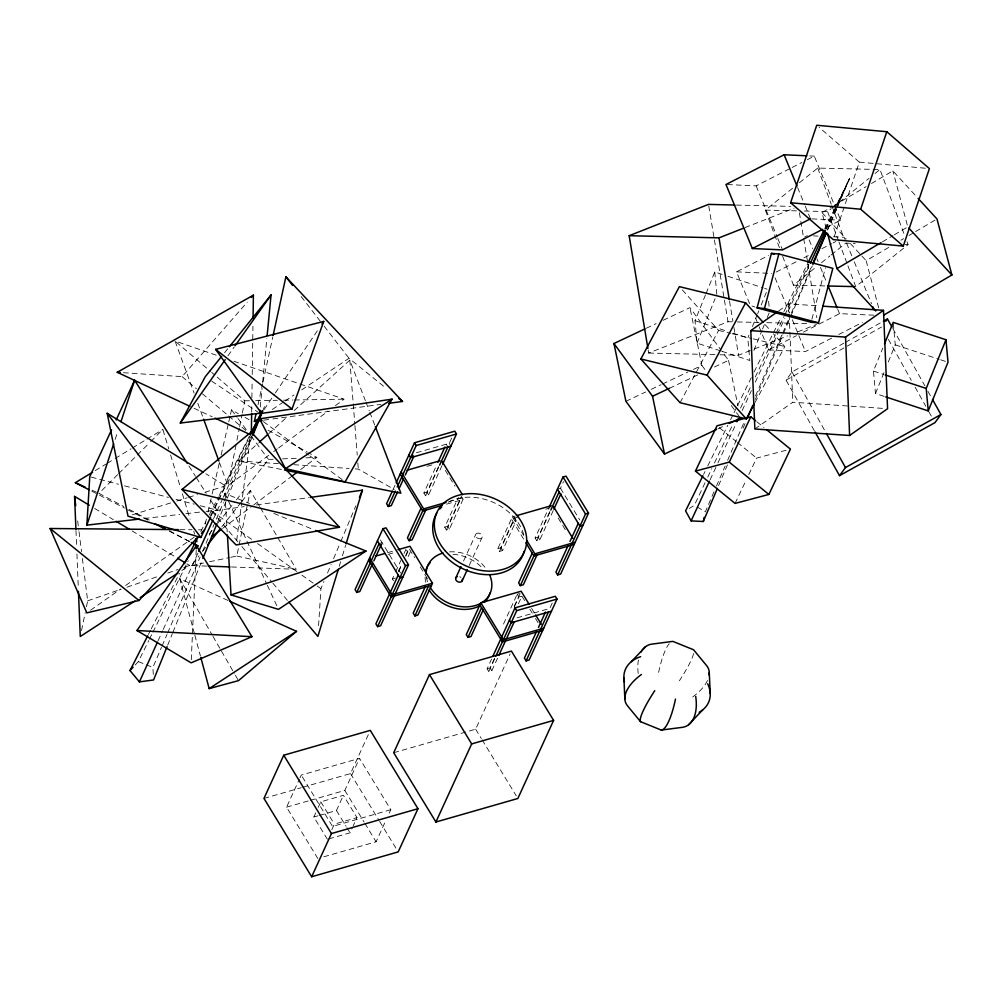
<?xml version="1.0" encoding="UTF-8"?>
<svg xmlns="http://www.w3.org/2000/svg" width="1002" height="1002" viewBox="0 0 1002 1002"><rect width="100%" height="100%" fill="white"/><g stroke="black" fill="none" stroke-linecap="round" stroke-linejoin="round"><path stroke-width="0.75" stroke-dasharray="5 3.75" d="M251.677 411.797L251.79 404.019M251.878 397.794L252.141 380.685M252.228 374.46L252.942 326.251M191.282 659.767L196.204 550.348M318.573 625.624L320.928 588.662L323.934 581.523M260.257 407.037L262.061 388.363M262.662 382.138L266.858 338.538M236.685 540.379L250.525 436.634M268.699 455.321L227.905 485.694L236.046 444.775M236.948 440.229L239.365 428.104M239.666 426.589L242.071 414.465M242.371 412.949L244.789 400.825L211.698 372.443M81.5 630.559L85.208 612.723M86.435 606.774L87.675 600.837L82.289 557.826M230.748 557.312L236.798 556.047L250.337 490.554L259.668 506.561M257.99 404.858L262.587 383.766M262.912 382.263L272.769 337.06M205.235 524.096L206.612 518.084M208.003 512.072L211.81 495.539M212.148 494.036L219.413 462.473M221.141 454.958L228.406 423.408M228.757 421.905L230.134 415.893M230.485 414.39L231.525 409.881L238.288 413.651M811.896 319.225L825.423 267.759M339.24 566.268L340.605 561.796M342.421 555.822L345.602 545.376M115.142 439.39L117.585 431.987M834.215 236.697L859.353 162.124L819.11 127.304M167.66 645.238L172.344 633.677M172.933 632.224L202.279 559.905M217.534 522.305L252.166 436.972M263.313 409.492L264.49 406.599M720.501 350.85L697.054 343.122L695.025 320.653L705.483 294.876M706.072 293.448L714.789 271.968L722.116 274.373M697.054 343.122L715.077 298.734M721.966 351.326L749.809 360.495L747.78 338.025L748.932 335.156M752.427 326.564L757.074 315.116M757.65 313.676L758.815 310.82M761.144 305.096L767.532 289.34L764.601 288.376M753.88 350.475L762.008 330.435M762.597 328.994L764.338 324.698M767.244 317.546L769.574 311.81M884.29 396.429L875.497 393.535L873.456 371.066L882.762 348.157M875.497 393.535L884.215 372.055M888.286 362.035L895.249 344.851L893.358 323.871M327.541 572.956L331.148 564.402M333.566 558.69L340.179 542.984M340.78 541.556L355.81 505.872M153.281 674.396L152.905 667.432L161.485 647.367M162.099 645.939L167.008 634.466M167.622 633.039L200.112 557.087M202.567 551.351L223.408 502.616M224.022 501.188L251.615 436.697M718.597 485.594L727.778 464.051M743.096 428.155L746.152 420.978M755.345 399.435L782.9 334.831M783.514 333.39L790.252 317.596M790.866 316.156L812.296 265.906M827.602 230.009L849.658 178.318L836.507 204.972M713.988 491.807L705.32 511.847L696.803 506.749M716.468 486.083L725.135 466.043M727.615 460.306L744.962 420.226M755.495 395.903L782.136 334.342M782.75 332.914L788.95 318.598M791.43 312.875L811.87 265.63M827.351 229.846L836.031 209.806M836.645 208.378L849.658 178.318L835.605 207.915M158.103 640.729L162.625 630.797M163.263 629.381L198.083 552.753M213.551 518.698L222.582 498.833M223.221 497.418L250.951 436.396M392.972 489.765L395.527 484.191M442.007 465.617L428.605 494.9L425.574 495.765L423.884 492.997L436.659 465.116M423.884 492.997L426.915 492.132L439.039 465.642M416.406 452.766L449.259 443.335L451.727 437.937M425.574 495.765L438.989 466.494M317.834 858.514L286.572 807.174L299.347 779.255M299.986 777.865L301.264 775.072L359.518 758.351L390.793 809.691L388.225 815.277M393.498 580.784L392.371 578.931L394.963 573.282M395.615 571.866L400.787 560.569M404.019 553.505L405.96 549.259M398.633 571.002L401.865 563.938M405.747 555.459L408.979 548.395L414.615 557.638M398.596 571.816L401.827 564.752M405.71 556.273L407.651 552.039L410.67 551.163L406.787 559.642M449.046 501.601L463.989 497.305L449.422 529.106L446.404 529.97L444.713 527.202L457.651 498.933M327.403 839.313L313.826 817.018L315.73 812.872M318.26 807.336L320.79 801.813L343.41 795.312L356.988 817.619L353.192 825.911M444.713 527.202L447.744 526.338L461.321 496.654M446.404 529.97L459.993 500.299L458.302 497.531M302.767 787.284L350.5 773.582L368.999 733.176M310.47 800.31L344.826 790.44L359.518 758.351M319.488 815.39L336.447 810.518L343.41 795.312M331.837 829.643L334.367 824.12L356.988 817.619M463.525 561.07L475.7 534.454M469.249 565.404L482.075 537.398A3.507 2.668 24.6 0 0 478.267 533.089A3.507 2.668 24.6 0 0 476.326 537.285A3.507 2.668 24.6 0 0 482.075 537.398M328.819 838.912L350.036 832.825L352.566 827.289M497.806 548.658L500.837 547.793L514.414 518.122L516.105 520.89L502.516 550.561L499.497 551.438L497.806 548.658L512.36 516.869L515.354 516.005M499.497 551.438L513.087 521.754L516.105 520.89M323.809 856.798L376.088 841.793L385.67 820.863M553.217 510.582L539.815 539.853L536.796 540.729L535.106 537.949L548.507 508.678M535.106 537.949L538.124 537.085L550.261 510.594M557.45 489.151L560.469 488.287L563.562 481.549M536.796 540.729L550.198 511.446M516.531 595.626L503.593 623.895L504.72 625.736M514.377 606.06L520.201 593.347L525.023 601.275M514.339 606.886L518.861 596.992L521.892 596.115L518.009 604.594M497.581 658.164L491.832 670.714L488.801 671.578L487.122 668.81L491.581 659.04M487.122 668.81L490.141 667.933L494.612 658.176M488.801 671.578L495.188 657.638M393.711 752.727L475.662 729.193L510.118 653.93M552.252 603.029L549.785 608.427L515.429 618.297M710.092 479.845L717.294 464.277M717.958 462.861L736.295 423.22M742.194 410.482L751.375 390.655M755.295 382.163L784.791 318.461M788.06 311.384L809.691 264.666M826.061 229.283L836.545 206.625M837.209 205.21L849.658 178.318M705.082 482.739L694.373 505.296L689.351 508.49M707.763 477.102L711.771 468.648M714.451 463.012L733.201 423.545M740.553 408.039L751.262 385.494M755.283 377.04L775.36 334.756M776.036 333.353L784.065 316.432M784.729 315.029L808.827 264.29M825.56 229.057L834.929 209.318M735.067 503.417L746.164 480.071M748.782 474.585L756.61 458.102L790.428 449.121M211.272 515.754L225.588 485.87L205.848 473.771M135.207 664.965L138.339 661.621L148.734 640.604M149.423 639.201L152.191 633.602M152.893 632.199L188.238 560.732M210.42 515.892L249.924 436.02M703.579 474.409L704.97 471.591M707.738 465.98L727.815 425.286M730.583 419.675L733.351 414.064M734.04 412.661L736.808 407.05M737.497 405.647L751.35 377.579M754.118 371.967L781.122 317.233M783.89 311.622L807.424 263.914M824.734 228.832L835.806 206.374M148.396 634.429L150.525 630.258M151.227 628.868L179.546 573.307M200.776 531.624L205.736 521.904M209.268 514.953L218.474 496.892M219.188 495.502L249.623 435.77M680.07 402.716L718.584 330.384L681.448 288.939M755.02 402.503L784.817 346.554L773.456 333.891M264.115 409.58L274.485 394.237M275.35 392.959L319.413 327.792M227.93 355.835L234.218 346.955M814.3 430.609L786.044 380.109L792.006 371.993L843.822 343.21M206.813 566.08L191.395 565.529L198.997 555.86M202.805 551.025L205.648 547.393M221.818 526.827L240.831 502.641M241.783 501.438L250.337 490.554M209.155 534.129L212.073 530.459M217.91 523.107L234.468 502.303M236.409 499.86L268.536 459.48L273.208 459.267M224.573 352.717L228.456 347.907M123.434 372.706L182.101 376.627L247.294 302.128M117.697 474.622L98.973 493.347L123.797 506.549M118.8 473.52L149.636 442.671M150.738 441.569L162.863 429.445L168.762 448.896M281.449 469.462L238.576 460.945L258.278 443.097M268.711 433.653L287.248 416.845M294.2 410.544L349.823 360.144L365.354 400.637M779.418 247.657L765.365 210.119L793.371 187.625M799.458 182.74L817.732 168.073L879.969 169.538L904.292 234.506M804.255 211.021L827.589 211.572L831.247 208.641M832.462 207.665L869.01 178.331M875.097 173.446L879.969 169.538M782.662 256.324L793.471 285.194L816.617 266.62M821.49 262.712L830.007 255.861M831.234 254.884L845.838 243.16L855.182 243.373M906.998 241.72L908.075 244.613L855.708 286.647L847.604 264.991M222.682 528.342L252.404 505.935M253.644 504.995L290.793 477.002M300.7 469.525L316.795 457.388L308.679 452.866M273.646 451.639L277.354 448.871M278.594 447.957L328.042 411.146M335.457 405.622L344.112 399.172L233.867 361.259M778.617 310.983L788.737 303.844L819.799 305.973M754.857 428.994L792.807 402.228L884.465 408.503M90.543 610.218L120.616 589.026M125.626 585.494L194.551 536.922M272.281 409.492L283.791 401.815M285.069 400.95L294.024 394.988M301.702 389.866L349.022 358.29L385.494 387.724M181.813 570.526L189.629 565.454L186.948 563.85M95.24 470.602L105.849 464.139M107.176 463.337L113.802 459.304M115.13 458.49L131.037 448.808M132.364 448.007L145.628 439.941M146.943 439.127L162.863 429.445M826.324 228.832L822.016 212.612L832.712 206.312M834.052 205.535L866.129 186.635M871.477 183.491L892.87 170.891L917.043 197.219M882.374 241.87L893.07 235.57M894.41 234.781L907.774 226.903L892.87 170.891M878.691 307.865L866.141 260.695L890.202 246.53M900.898 240.23L903.579 238.651M908.927 235.508L914.275 232.351M915.603 231.575L936.995 218.975M845.187 342.459L882.01 322.005M786.044 380.109L881.497 327.09M727.49 184.568L756.159 185.858L790.766 168.161M792.156 167.459L801.838 162.499M807.374 159.669L814.3 156.137L840.653 220.152L824.045 228.656M749.609 303.644L736.52 271.843L768.484 255.51M804.606 237.036L807.387 235.608M776.087 272.081L796.928 261.422M803.867 257.865L809.428 255.022M821.941 248.634L831.66 243.661M833.05 242.947L835.831 241.532M759.128 326.765L768.647 349.886L796.427 335.683M803.379 332.125L839.501 313.651L876.287 315.304M768.647 349.886L805.433 351.539L831.823 338.037M838.774 334.493L862.396 322.406M646.315 328.243L656.16 323.583M663.199 320.264L689.927 307.639L721.189 350.324M625.912 401.301L645.614 391.995M651.237 389.327L661.095 384.68M662.497 384.017L687.823 372.055M693.447 369.4L701.888 365.404L689.927 307.639M669.449 388.288L698.995 374.335M714.464 367.02L728.542 360.369L722.104 351.589M717.983 428.781L723.619 426.113M744.987 227.617L794.035 208.266M648.156 349.961L648.67 353.042L728.016 321.73L735.769 321.918M719.95 354.758L738.537 355.196L752.965 349.51M754.406 348.934L787.585 335.845M797.68 331.862L816.442 324.46M87.675 600.837L121.167 589.214M126.991 587.185L157.577 576.576M167.772 573.031L177.968 569.499M183.792 567.47L189.629 565.454M132.427 514.79L172.357 502.403M176.79 501.025L187.136 497.806M188.614 497.343L197.494 494.587M204.884 492.295L225.588 485.87M427.065 466.318L433.039 464.602M446.591 504.144L463.012 499.434L461.408 496.792M379.107 543.623L382.125 542.746M387.549 552.703L393.523 550.987M388.075 554.394L395.539 552.252M518.861 516.844L511.396 518.986L525.061 541.431M545.739 509.129L550.223 507.839M392.371 578.931L395.402 578.066M519.186 593.635L517.17 594.211L518.861 596.992M263.964 798.419L301.264 787.71M286.572 807.174L308.979 800.736M313.826 817.018L318.072 815.791M390.793 809.691L332.526 826.425L301.264 775.072M191.395 565.529L203.506 562.999M209.556 561.746L229.233 557.626M237.887 541.844L211.885 511.108L244.15 506.624M256.437 504.908L308.666 497.643M263.639 420.189L271.354 419.149M272.895 418.936L380.91 404.382M144.138 518.522L179.746 514.414M185.934 513.7L199.874 512.085M206.061 511.371L216.895 510.131L209.493 498.432M282.551 458.866L298.12 458.202M305.898 457.864L316.795 457.388M244.789 400.825L249.448 400.75M255.648 400.65L277.379 400.286M283.591 400.186L292.897 400.023M294.45 399.998L344.112 399.172M179.859 529.645L192.209 529.745M198.396 529.795L201.477 529.833M765.365 210.119L796.477 210.846M904.969 244.538L908.075 244.613M793.471 285.194L826.149 285.958M736.382 205.072L790.616 206.374M737.309 321.955L759.002 322.469M766.755 322.657L808.589 323.659M648.67 353.042L718.396 354.721M231.475 566.969L296.229 569.286L277.554 537.26M809.766 155.924L814.3 156.137M811.983 218.874L840.653 220.152M813.511 235.883L818.108 236.096M833.439 236.785L844.172 237.261L845.951 241.595M736.52 271.843L771.778 273.433M238.576 460.945L278.493 463.663M293.849 464.703L349.122 468.46M355.259 468.886L358.328 469.086L394.224 489.427M859.353 162.124L926.299 168.311M236.798 556.047L296.229 569.286M718.584 330.384L730.621 333.328M732.136 333.691L751.7 338.463M753.203 338.839L784.817 346.554M91.27 477.102L118.512 484.267M124.561 485.857L168.461 497.393M176.026 499.384L194.188 504.156M200.25 505.747L216.895 510.131M727.978 276.314L763.136 287.887M895.249 344.851L939.212 359.33M940.678 359.806L948.005 362.223M751.988 306.023L754.919 306.988M873.456 371.066L883.714 374.447M695.025 320.653L727.264 331.274M733.126 333.203L747.78 338.025M216.219 355.184L175.062 341.031L194.087 393.11M138.339 661.621L144.964 664.263M146.279 664.789L152.905 667.432M225.087 496.529L224.911 493.46L249.373 503.442M273.847 513.425L314.152 529.883M92.034 490.216L97.582 492.721M194.426 633.627L179.696 578.668L228.143 600.511M194.062 408.29L212.224 416.807M147.732 520.063L125.889 508.778M169.589 531.336L190.067 541.919M91.746 491.155L124.524 508.077M129.308 509.479L151.377 521.215M169.3 530.747L189.992 541.744M245.052 417.421L249.122 419.688M268.073 430.246L307.326 452.115M94.651 508.427L113.376 519.675M132.101 530.922L176.252 557.425M211.698 381.136L258.366 412.398M211.885 511.108L252.466 539.965M257.539 543.572L296.842 571.528M301.915 575.135L315.855 585.055M317.133 585.957L320.928 588.662M263.388 421.629L308.666 454.958M309.919 455.885L342.621 479.971M756.811 421.717L764.012 427.591M719.398 427.754L736.207 441.456M737.397 442.446L756.61 458.102M182.101 376.627L196.417 388.726M202.391 393.773L227.454 414.953M228.644 415.955L246.555 431.085M176.239 342.045L210.52 371.429M822.016 212.612L846.176 238.939M850.385 243.524L860.881 254.971M861.933 256.111L866.141 260.695M765.202 324.686L769.336 329.282M241.883 546.566L271.88 582.037M272.882 583.214L287.887 600.949M301.201 296.554L320.327 321.254M324.147 326.189L349.022 358.29M231.525 409.881L237.073 417.32M238 418.56L247.256 430.96M250.951 435.92L268.536 459.48M701.888 365.404L706.485 371.679M731.31 405.585L739.576 416.882M188.927 465.968L195.515 476.351M196.329 477.653L206.199 493.234M560.469 488.287L579.77 519.975M558.152 517.971L566.193 531.185M538.124 537.085L539.815 539.853M512.36 516.869L523.62 535.356M449.259 443.335L450.95 446.103M446.228 444.199L447.355 446.053M500.837 547.793L502.516 550.561M531.624 608.402L534.843 613.675M445.326 470.376L454.971 486.22M529.845 609.191L532.262 613.161M535.481 618.434L538.688 623.72M426.915 492.132L428.605 494.9M447.744 526.338L449.422 529.106M490.141 667.933L491.832 670.714M420.239 566.881L428.28 580.083M406.524 550.186L407.651 552.039M380.447 539.978L400.55 572.994M475.662 729.193L481.336 738.524M482.15 739.852L516.23 795.826M350.5 773.582L378.794 820.037M379.608 821.364L398.195 851.9M344.826 790.44L364.064 822.041M364.866 823.356L376.088 841.793M336.447 810.518L346.041 826.262M346.842 827.577L350.036 832.825M320.79 801.813L334.367 824.12M260.457 507.901L276.777 535.92M179.696 578.668L212.186 635.03M212.963 636.37L220.703 649.784M221.467 651.125L234.618 673.933M235.395 675.273L238.489 680.646M892.807 328.531L924.896 385.87M927.94 391.331L931.76 398.157M888.373 339.377L911.294 380.334M915.114 387.16L925.798 406.273M928.854 411.734L931.91 417.195M792.006 371.993L825.61 432.062M224.911 493.46L266.72 583.915M267.371 585.331L278.468 609.354M846.552 243.048L851.9 256.049M854.28 261.835L871.527 303.744M797.592 187.499L804.619 204.571M805.207 205.999L810.48 218.799M809.165 239.941L812.735 248.621M816.906 258.729L818.095 261.622M820.475 267.409L826.425 281.863M837.722 309.317L839.501 313.651M756.159 185.858L777.251 237.086M777.828 238.501L782.512 249.886M775.085 277.83L789.363 312.524M792.344 319.751L798.293 334.205M798.882 335.645L805.433 351.539M755.558 318.097L758.527 325.324M365.918 402.078L369.237 410.757M369.801 412.198L374.786 425.224M817.732 168.073L831.247 204.17M831.785 205.623L843.684 237.386M827.589 211.572L838.411 240.442M838.95 241.895L847.066 263.551M197.782 403.23L203.068 417.696M219.451 462.548L227.905 485.694M170.578 454.883L180.56 487.799M182.377 493.786L190.092 519.211M193.724 531.185L194.638 534.179M194.826 635.118L200.4 655.909M728.542 360.369L737.986 405.985M799.383 212.725L807.612 262.136M807.862 263.676L816.855 317.709M729.544 301.164L732.888 321.229M733.915 327.416L738.537 355.196M708.752 205.949L714.15 238.363M714.401 239.904L724.17 298.571M724.421 300.112L728.016 321.73M77.668 520.965L78.82 530.171M79.02 531.711L81.513 551.676M768.622 301.326L769.298 308.816M714.789 271.968L716.818 294.438M349.823 360.144L354.808 423.959M354.921 425.512L357.238 455.083M357.839 462.861L358.328 469.086M225.463 502.678L227.216 531.887M788.737 303.844L789.125 313.213M789.188 314.778L792.807 402.228M75.977 530.634L76.678 547.756M76.929 553.993L78.256 586.684M707.512 680.458A44.752 22.42 -22.6 0 1 692.683 696.966M693.609 653.529A44.752 7.315 -54.2 0 1 679.369 680.771M658.64 672.392A44.752 10.584 -82 0 1 669.236 643.672M638.211 673.469A44.752 24.436 64.6 0 1 638.399 660.03M459.667 576.739A3.507 2.668 24.6 0 1 460.983 577.428M427.553 581.724A34.118 25.977 24.6 0 1 426.526 577.791M449.535 551.889A34.118 25.977 24.6 0 1 485.168 567.508M425.812 582.275A34.118 25.977 24.6 0 1 425.086 574.497M452.967 554.331A34.118 25.977 24.6 0 1 482.538 568.272M448.408 502.202A47.958 36.523 24.6 0 1 523.946 535.331"/><path stroke-width="1.5" d="M251.377 432.012L251.652 413.35M253.068 318.473L253.406 295.139L117.259 372.293L189.879 406.324M196.279 548.808L196.417 545.727L251.94 636.696L191.144 662.848L136.936 630.521L196.417 545.727M139.503 519.061L86.873 525.136L89.754 476.714L111.535 429.896M259.969 410.156L259.668 413.275L180.31 423.057L205.21 376.79L221.667 356.336M267.158 335.432L271.066 294.951L229.42 346.705M250.725 435.106L251.139 432.05L339.49 527.24L236.071 544.95L182.051 489.452L251.139 432.05M702.89 475.812L685.581 510.882L691.092 520.902L703.291 521.491L704.156 517.358M260.558 420.602L254.383 421.429L256.024 413.901M273.095 335.557L285.896 276.803L402.516 401.464L388.626 403.343M757.086 307.877L771.415 253.381L778.83 253.957L832.837 268.336L818.521 322.832L811.094 322.256L757.086 307.877L764.501 308.453L818.521 322.832M764.501 308.453L778.83 253.957M338.338 569.261L317.885 636.408L288.877 602.127M346.066 543.886L362.423 490.166L310.194 497.43M86.873 525.136L113.677 443.823M120.991 421.642L134.644 380.246L187.286 463.362M790.616 202.742L816.743 125.25L886.795 131.725L929.405 168.599L903.278 246.091L833.226 239.616L790.616 202.742L860.668 209.218L903.278 246.091M860.668 209.218L886.795 131.725M292.02 409.016L323.734 321.404L215.618 349.36L261.522 413.413L292.02 409.016L215.618 349.36M167.071 646.691L153.569 679.957L139.416 681.886L129.997 670.551L147.695 635.819M202.867 558.465L216.946 523.745M252.755 435.519L262.724 410.933M884.503 343.861L893.22 322.381L945.976 339.753L948.005 362.223L928.24 410.908L885.743 396.917M928.24 410.908L926.211 388.438L945.976 339.753M359.417 497.305L362.423 490.166M252.842 433.828L262.036 412.336M703.291 521.491L717.369 488.462M747.379 418.11L752.89 405.184M812.91 264.465L826.387 232.877M813.11 262.774L826.111 232.715M139.416 681.886L157.464 642.144M198.722 551.338L212.912 520.113M252.241 433.553L262.549 410.858M392.333 491.155L386.597 503.705L388.275 506.486L391.306 505.609L397.694 491.669M396.166 482.789L414.49 442.771L454.808 431.198L456.499 433.966L442.646 464.227M388.275 506.486L395.302 491.143M397.218 486.959L416.181 445.539L456.499 433.966M398.971 488.876L403.43 479.119M405.347 474.935L413.651 456.812L412.523 454.958M398.245 575.048L375.9 623.845L377.591 626.626L380.61 625.749L408.515 564.815L385.995 527.841L382.977 528.705L355.071 589.639L356.762 592.42L359.793 591.556L372.556 563.663M356.762 592.42L379.107 543.623M283.741 755.232L263.964 798.419L311.66 876.75L398.195 851.9L417.972 808.714L370.277 730.383L283.741 755.232L331.437 833.551L311.66 876.75M373.834 560.882L381.499 544.149M437.937 462.323L444.951 446.992M439.627 465.091L447.919 446.967M421.003 508.239L407.413 537.911L409.104 540.679L412.135 539.815L425.712 510.143M409.104 540.679L423.658 508.891L446.065 502.453M377.591 626.626L405.484 565.692L408.515 564.815M425.487 586.295L413.2 613.136L414.891 615.917L417.909 615.04L432.463 583.252L409.956 546.278L398.007 549.697M414.891 615.917L428.48 586.233M455.822 577.866L460.958 566.669M462.198 580.809L467.32 569.612M429.47 674.622L393.711 752.727L435.908 822.016L517.846 798.494L553.605 720.388L511.421 651.087L429.47 674.622L471.666 743.91L435.908 822.016M529.206 604.431L521.165 591.23L480.847 602.803L466.293 634.604L467.984 637.372L471.003 636.508L483.302 609.654M467.984 637.372L481.561 607.7M549.146 507.275L562.999 477.015L566.03 476.15L588.537 513.124L560.644 574.058L557.613 574.935L555.935 572.155L568.059 545.664M550.837 510.056L559.129 491.932M532.225 553.192L518.635 582.863L520.326 585.644L523.345 584.767L536.934 555.095M553.856 509.179L560.882 493.848M520.326 585.644L534.88 553.843L575.198 542.27M492.859 656.26L515.015 607.876L555.333 596.29L557.024 599.071L529.131 660.005L526.1 660.869L524.409 658.101L536.546 631.598M495.827 656.235L516.706 610.644L557.024 599.071M498.846 655.371L514.176 621.916M569.975 541.481L578.267 523.357M557.613 574.935L585.519 514.001L588.537 513.124M538.462 627.427L545.476 612.084M526.1 660.869L548.445 612.072M691.092 520.902L709.429 481.261M736.958 421.804L738.261 418.974M810.342 263.25L825.41 230.698M116.157 419.963L134.644 380.246M766.417 429.545L790.428 449.121L768.872 494.437L735.067 503.417L695.451 471.103L716.994 425.8L750.799 416.819L755.608 420.727M695.451 471.103L729.256 462.122L750.799 416.819M203.218 472.155L107.189 413.287L127.993 516.168L200.876 537.498L210.633 517.12M252.016 431.824L262.411 410.795L251.039 432.989M808.113 262.511L824.045 230.235M184.493 563.575L197.945 537.185M754.293 403.869L746.302 418.886L680.07 402.716L640.867 358.979L679.381 286.647L745.601 302.817L763.148 322.381M746.302 418.886L707.086 375.136L745.601 302.817M392.045 399.147L345.139 481.824L285.432 468.685L259.606 418.849L392.045 399.147L285.432 468.685M322.005 323.959L323.734 321.404M180.31 423.057L225.237 359.643M235.119 345.69L271.066 294.951M885.755 321.304L887.459 318.987L892.043 327.166M815.064 431.975L839.513 475.662L845.475 467.546L940.928 414.54L932.524 399.522M940.928 414.54L934.966 422.644L839.513 475.662M207.552 544.975L219.914 529.256M251.377 297.469L253.406 295.139M178.306 529.62L50.1 528.505L86.786 612.861L138.965 600.486L198.221 536.696M201.389 533.277L204.571 529.858M129.997 670.551L133.116 667.207M631.36 661.633L645.463 646.778M688.662 724.684L702.765 709.817M259.443 442.045L267.547 434.693M229.558 601.15L296.517 631.348L238.489 680.646L209.167 688.599L200.801 657.4M211.535 536.734L221.442 529.269M292.033 476.063L296.98 472.33M822.905 306.186L883.488 310.332L887.572 408.716L849.621 435.482L754.857 428.994L750.786 330.622L777.352 311.885M750.786 330.622L845.538 337.11L883.488 310.332M254.383 421.429L256.938 419.725M315.592 530.471L365.98 551.037L278.468 609.354L231.024 594.9L227.404 534.955M209.167 688.599L296.517 631.348M134.944 600.975L80.273 636.495L78.444 591.355M140.155 597.593L177.905 573.069M89.015 489.753L75.363 482.701L92.597 472.218M875.786 310.983L836.921 268.624L881.034 242.647M883.714 315.129L951.9 274.986L936.995 218.975L918.082 198.371M883.376 321.254L887.459 318.987M806.76 155.798L784.115 154.771L725.987 184.506L752.339 248.534L782.512 249.886L822.655 229.358M752.339 248.534L810.48 218.799M716.58 429.445L664.514 454.031L625.912 401.301L613.95 343.523L644.912 328.906M664.514 454.031L652.553 396.266L669.449 388.288M729.243 423.458L740.503 418.147M647.906 348.408L629.156 235.708L708.489 204.395L734.829 205.034M629.156 235.708L719.01 237.862L743.534 228.193M231.024 594.9L365.98 551.037M450.95 446.103L410.62 457.676L408.929 454.908M407.125 470.201L439.978 460.757M442.107 505.434L422.694 511.007L400.174 474.034M375.612 556.135L384.568 553.567M516.844 515.579L551.188 505.722M402.954 576.952L399.936 577.828L377.416 540.842M582.989 525.261L579.958 526.125L557.45 489.151M432.463 583.252L392.145 594.825L369.638 557.851M431.499 585.368L391.181 596.942L368.661 559.968M574.234 544.387L533.903 555.96L525.862 542.758M551.463 611.195L511.145 622.781L509.454 620M543.685 628.204L503.367 639.777L480.847 602.803M542.708 630.321L502.39 641.906L479.883 604.92M471.666 743.91L553.605 720.388M331.437 833.551L417.972 808.714M641.43 674.496A44.752 22.42 -22.6 0 0 627.239 705.496L640.554 721.691L661.282 730.07L681.51 727.439A44.752 24.436 64.6 0 0 695.714 696.428M827.702 285.996L854.155 286.61M208.353 566.143L229.934 566.919M136.936 630.521L251.94 636.696M117.259 372.293L120.34 372.506M284.518 470.076L400.875 493.184L375.349 426.664M182.051 489.452L339.49 527.24M640.867 358.979L707.086 375.136M771.415 253.381L774.408 254.182M885.179 374.923L926.211 388.438M75.363 482.701L85.082 487.085M215.017 418.11L249.936 434.467M154.571 523.583L165.493 529.231M191.432 542.621L198.271 546.14L191.369 542.483M159.656 525.612L165.167 528.542M75.914 529.081L74.586 496.378L89.303 505.221M116.057 521.278L129.433 529.307M177.579 558.227L184.268 562.247M259.606 418.849L262.123 420.702M398.871 398.52L402.516 401.464M50.1 528.505L138.965 600.486M729.256 462.122L768.872 494.437M908.827 228.055L951.9 274.986M285.896 276.803L292.597 285.445M107.189 413.287L200.876 537.498M613.95 343.523L652.553 396.266M562.999 477.015L585.519 514.001M553.492 506.611L572.793 538.299M526.839 540.642L534.88 553.843M442.27 461.659L462.373 494.675M535.644 615.003L541.268 624.246M414.49 442.771L416.181 445.539M515.015 607.876L516.706 610.644M401.151 471.917L423.658 508.891M382.977 528.705L405.484 565.692M826.374 433.428L845.475 467.546M872.717 306.637L873.907 309.53M784.115 154.771L797.003 186.071M828.203 286.196L837.121 307.877M203.594 419.149L218.912 461.095M195.991 538.663L196.906 541.656M827.502 233.253L836.921 268.624M719.01 237.862L729.293 299.623M74.586 496.378L75.739 505.597M709.266 672.567L710.23 693.522M623.895 677.941L624.86 698.895M845.538 337.11L849.621 435.482M707.7 683.79A44.752 28.958 20.1 0 1 699.183 712.272M624.459 682.061A44.752 28.958 20.1 0 1 640.616 656.673M709.14 675.072A44.752 22.42 -22.6 0 0 706.886 665.954L693.559 649.759L672.83 641.38L652.603 644.023A44.752 24.436 64.6 0 0 641.08 652.014M640.554 721.691A44.752 7.315 -54.2 0 1 654.757 690.691M675.486 699.07A44.752 10.584 -82 0 1 661.282 730.07M462.298 579.269A3.507 2.668 24.6 0 1 460.093 582.149A3.507 2.668 24.6 0 1 455.935 579.945A3.507 2.668 24.6 0 1 457.338 576.638M489.702 574.998A34.118 25.977 24.6 0 1 472.856 606.172A34.118 25.977 24.6 0 1 430.284 587.51M426.163 573.895A34.118 25.977 24.6 0 1 443.072 553.016M490.003 592.921A34.118 25.977 24.6 0 1 484.292 602.402M479.545 605.834A34.118 25.977 24.6 0 1 429.144 590.015M425.712 570.789A34.118 25.977 24.6 0 1 430.108 562.661M524.084 551.488A47.958 36.523 24.6 0 1 464.602 569.549A47.958 36.523 24.6 0 1 436.747 513.187M439.865 508.953A47.958 36.523 24.6 0 1 441.732 507.037M445.101 550.674A47.958 36.523 24.6 0 0 523.883 552.841A47.958 36.523 24.6 0 0 472.531 493.673A47.958 36.523 24.6 0 0 445.101 550.674"/></g></svg>
